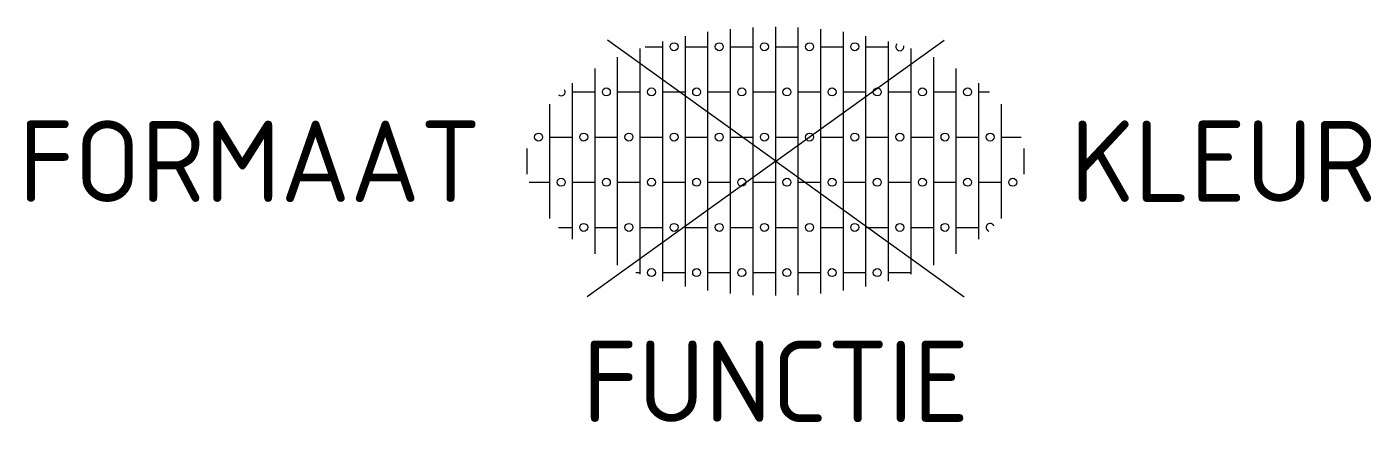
# Model space of a CAD drawing. Header units: metres. Extents: x -16.6 to 13.2, y -5.8 to 3.
import ezdxf
from ezdxf.enums import TextEntityAlignment as Align

# ---------------------------------------------------------------- set-up
doc = ezdxf.new("R2010")
doc.units = ezdxf.units.M
doc.styles.add('NLCS-ISO', font='NLCS-ISO.ttf')

msp = doc.modelspace()

# ---------------------------------------------------------------- linework, layer by layer
for p, q in [((0, 0), (-3.728, 2.684)), ((-2, -2.773), (-2, 2.773)), ((-1.5, -2.863), (-1.5, 2.863)), ((-1, -2.926), (-1, 2.926)), ((-0.5, -2.963), (-0.5, 2.963)), ((0, -2.975), (0, 2.975)), ((0, 0), (3.728, 2.684)), ((0.5, -2.963), (0.5, 2.963)), ((1, -2.926), (1, 2.926)), ((1.5, -2.863), (1.5, 2.863)), ((2, -2.773), (2, 2.773)), ((-3, -2.498), (-3, 2.498)), ((-2.89, 2.536), (-2.5, 2.536)), ((-2.5, -2.653), (-2.5, 2.653)), ((-2, 2.536), (-1.5, 2.536)), ((-1, 2.536), (-0.5, 2.536)), ((0, 2.536), (0.5, 2.536)), ((1, 2.536), (1.5, 2.536)), ((2, 2.536), (2.5, 2.536)), ((2.5, -2.653), (2.5, 2.653)), ((3, -2.498), (3, 2.498)), ((-3.5, -2.302), (-3.5, 2.302)), ((3.5, -2.302), (3.5, 2.302)), ((-4, -2.052), (-4, 2.052)), ((4, -2.052), (4, 2.052)), ((-4.5, -1.726), (-4.5, 1.726)), ((-4.5, 1.536), (-4, 1.536)), ((-3.5, 1.536), (-3, 1.536)), ((-2.5, 1.536), (-2, 1.536)), ((-1.5, 1.536), (-1, 1.536)), ((-0.5, 1.536), (0, 1.536)), ((0.5, 1.536), (1, 1.536)), ((1.5, 1.536), (2, 1.536)), ((2.5, 1.536), (3, 1.536)), ((3.5, 1.536), (4, 1.536)), ((4.5, -1.726), (4.5, 1.726)), ((4.5, 1.536), (4.732, 1.536)), ((-5, -1.266), (-5, 1.266)), ((5, -1.266), (5, 1.266)), ((-5, 0.536), (-4.5, 0.536)), ((-4, 0.536), (-3.5, 0.536)), ((-3, 0.536), (-2.5, 0.536)), ((-2, 0.536), (-1.5, 0.536)), ((-1, 0.536), (-0.5, 0.536)), ((0, 0.536), (0.5, 0.536)), ((1, 0.536), (1.5, 0.536)), ((2, 0.536), (2.5, 0.536)), ((3, 0.536), (3.5, 0.536)), ((4, 0.536), (4.5, 0.536)), ((5, 0.536), (5.435, 0.536)), ((-5.5, -0.283), (-5.5, 0.283)), ((0, 0), (-4.172, -3.003)), ((5.5, -0.283), (5.5, 0.283)), ((0, 0), (4.172, -3.003)), ((-5.457, -0.464), (-5, -0.464)), ((-4.5, -0.464), (-4, -0.464)), ((-3.5, -0.464), (-3, -0.464)), ((-2.5, -0.464), (-2, -0.464)), ((-1.5, -0.464), (-1, -0.464)), ((-0.5, -0.464), (0, -0.464)), ((0.5, -0.464), (1, -0.464)), ((1.5, -0.464), (2, -0.464)), ((2.5, -0.464), (3, -0.464)), ((3.5, -0.464), (4, -0.464)), ((4.5, -0.464), (5, -0.464)), ((-4.809, -1.464), (-4.5, -1.464)), ((-4, -1.464), (-3.5, -1.464)), ((-3, -1.464), (-2.5, -1.464)), ((-2, -1.464), (-1.5, -1.464)), ((-1, -1.464), (-0.5, -1.464)), ((0, -1.464), (0.5, -1.464)), ((1, -1.464), (1.5, -1.464)), ((2, -1.464), (2.5, -1.464)), ((3, -1.464), (3.5, -1.464)), ((4, -1.464), (4.5, -1.464)), ((-3.095, -2.464), (-3, -2.464)), ((-2.5, -2.464), (-2, -2.464)), ((-1.5, -2.464), (-1, -2.464)), ((-0.5, -2.464), (0, -2.464)), ((0.5, -2.464), (1, -2.464)), ((1.5, -2.464), (2, -2.464)), ((2.5, -2.464), (3, -2.464))]:
    msp.add_line(p, q)
for centre in [(-2.25, 2.536), (-1.25, 2.536), (-0.25, 2.536), (0.75, 2.536), (1.75, 2.536), (-3.75, 1.536), (-2.75, 1.536), (-1.75, 1.536), (-0.75, 1.536), (0.25, 1.536), (1.25, 1.536), (2.25, 1.536), (3.25, 1.536), (4.25, 1.536), (-5.25, 0.536), (-4.25, 0.536), (-3.25, 0.536), (-2.25, 0.536), (-1.25, 0.536), (-0.25, 0.536), (0.75, 0.536), (1.75, 0.536), (2.75, 0.536), (3.75, 0.536), (4.75, 0.536), (-4.75, -0.464), (-3.75, -0.464), (-2.75, -0.464), (-1.75, -0.464), (-0.75, -0.464), (0.25, -0.464), (1.25, -0.464), (2.25, -0.464), (3.25, -0.464), (4.25, -0.464), (5.25, -0.464), (-4.25, -1.464), (-3.25, -1.464), (-2.25, -1.464), (-1.25, -1.464), (-0.25, -1.464), (0.75, -1.464), (1.75, -1.464), (2.75, -1.464), (3.75, -1.464), (-2.75, -2.464), (-1.75, -2.464), (-0.75, -2.464), (0.25, -2.464), (1.25, -2.464), (2.25, -2.464)]:
    msp.add_circle(centre, 0.0881)
for centre, start, end in [((2.75, 2.536), 133.9983, 11.4564), ((-4.75, 1.536), 230.5245, 33.5088), ((4.75, -1.464), 16.1232, 249.5603)]:
    msp.add_arc(centre, 0.0881, start, end)

# ---------------------------------------------------------------- texts
at = {"style": 'NLCS-ISO'}
msp.add_attdef('FORMAAT', text='WF', height=1.8, dxfattribs=at).set_placement((-6.525, 0), align=Align.MIDDLE_RIGHT)
msp.add_attdef('KLEUR', text='G', height=1.8, dxfattribs=at).set_placement((6.525, 0), align=Align.MIDDLE_LEFT)
at = {"style": 'NLCS-ISO', "flags": 1}
msp.add_attdef('FUNCTIE', text='', height=1.8, dxfattribs=at).set_placement((0, -3.975), align=Align.TOP_CENTER)

doc.saveas('drawing.dxf')
